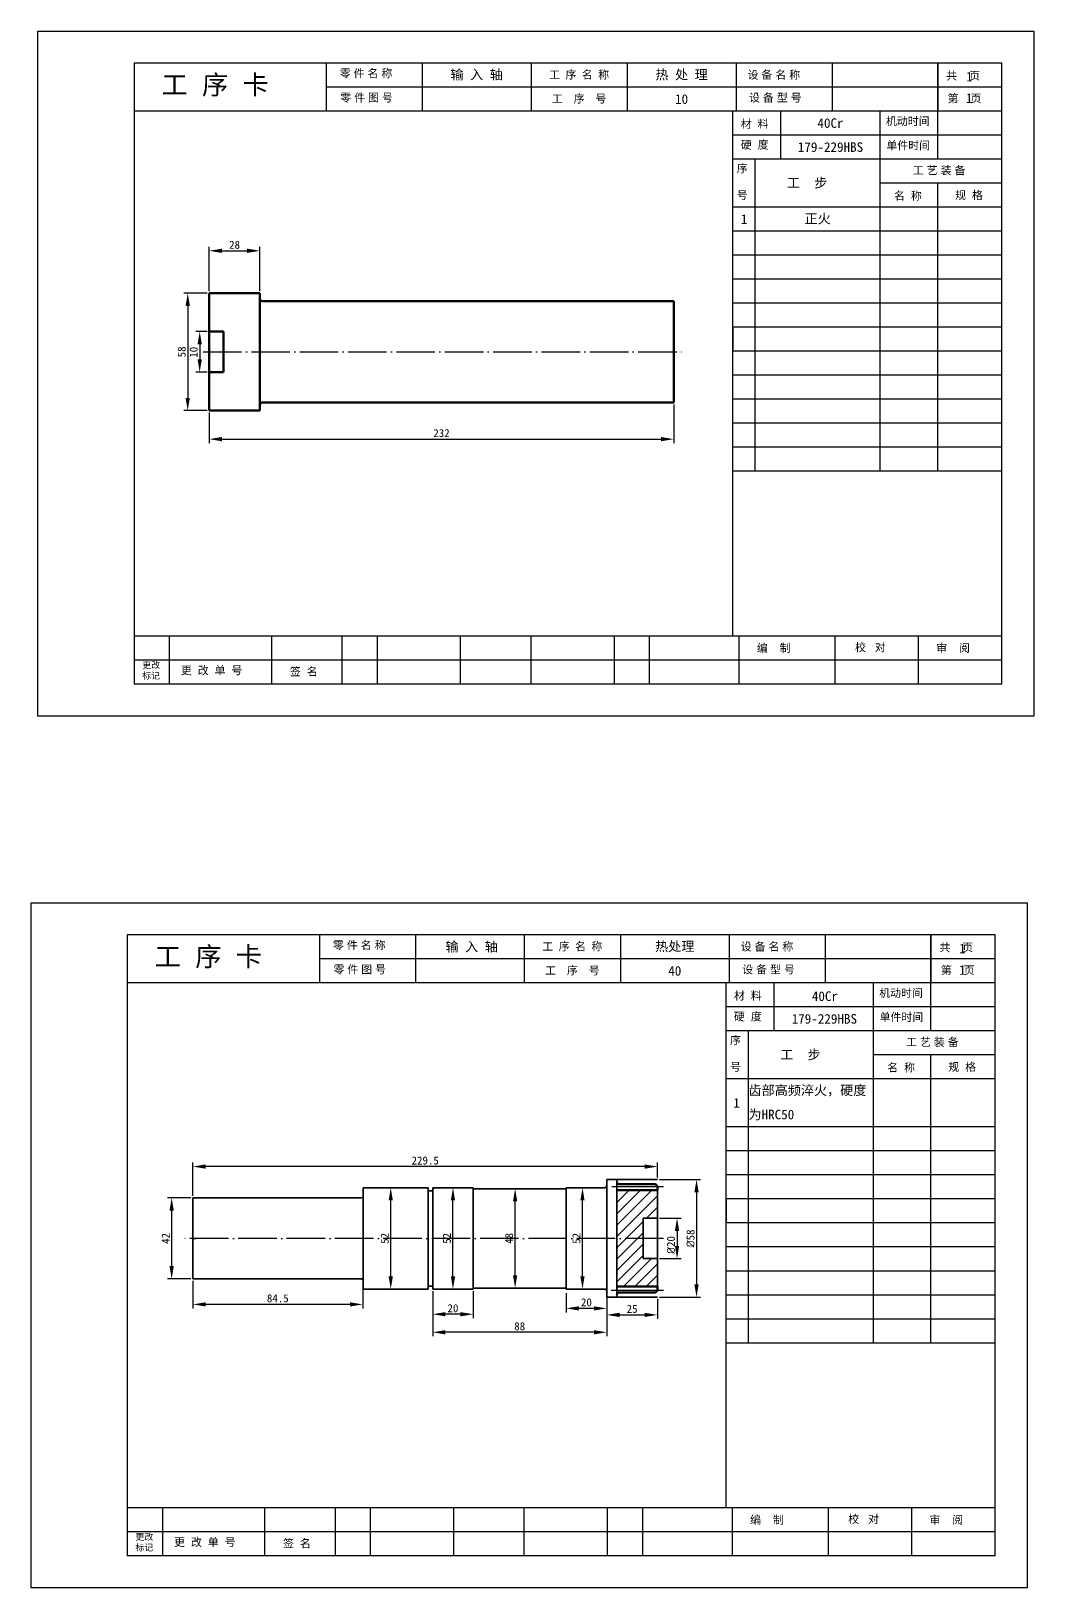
# Model space of a CAD drawing. Header units: millimetres. Extents: x -768 to 1998, y -1210 to -137.
# Drawn here: x 319.8 to 632.9, y -750 to -263.7 of the extents above; entities that cross this region are included whole.
import ezdxf

# ---------------------------------------------------------------- set-up
doc = ezdxf.new("R2010")
doc.units = ezdxf.units.MM
doc.header["$LTSCALE"] = 0.5
doc.header["$MEASUREMENT"] = 0
doc.linetypes.add('ACAD_ISO04W100', pattern=[30, 24, -3, 0, -3])
doc.layers.add('bx', color=4, linetype='Continuous', plot=False)
doc.layers.add('xi', color=7, linetype='Continuous', lineweight=35)
doc.layers.add('粗实线', color=7, linetype='Continuous', lineweight=70)
doc.layers.add('中心线', color=255, linetype='ACAD_ISO04W100')
doc.styles.get("Standard").update_dxf_attribs({"font": '', "height": 2.5})
doc.styles.get('Standard').set_extended_font_data('SimSun')
doc.dimstyles.new('DIN', dxfattribs={"dimtxt": 2.5, "dimasz": 4, "dimexe": 1.25, "dimexo": 0.625, "dimtad": 1, "dimdec": 4, "dimdsep": 46, "dimlunit": 6, "dimtxsty": 'Standard', "dimcen": 2.5, "dimadec": 0, "dimazin": 0, "dimtfac": 1, "dimtdec": 4, "dimtmove": 0, "dimatfit": 3, "dimfxl": 1, "dimtvp": 1, "dimtolj": 1, "dimtzin": 0, "dimarcsym": 0})

# ---------------------------------------------------------------- blocks, each defined once
blk = doc.blocks.new('gxk1')
at = {"linetype": 'Continuous'}
for p, q in [((84, 7.5), (0, 7.5)), ((0, 0), (0, 7.5)), ((7, 0), (7, 7.5)), ((46, 0), (46, 7.5)), ((64, 0), (64, 7.5)), ((84, 0), (84, 7.5)), ((84, 0), (0, 0))]:
    blk.add_line(p, q, dxfattribs=at)
at = {"linetype": 'Continuous', "flags": 8}
for tag, p in [('XH', (0, 0)), ('GB', (7, 0)), ('MC', (46, 0)), ('GG', (64, 0))]:
    blk.add_attdef(tag, p, '', height=7, dxfattribs=at)
blk = doc.blocks.new('*D71')
at = {"layer": 'Defpoints', "color": 0, "transparency": 16777216}
for p in [(391.28, -332.29), (375.43, -345.5), (391.28, -345.5)]:
    blk.add_point(p, dxfattribs=at)
at = {"layer": 'xi', "color": 0, "lineweight": -2, "transparency": 16777216}
for p, q in [((375.43, -344.87), (375.43, -331.04)), ((379.43, -332.29), (387.28, -332.29)), ((391.28, -344.87), (391.28, -331.04))]:
    blk.add_line(p, q, dxfattribs=at)
at = {"layer": 'xi', "color": 0, "transparency": 16777216}
for points in [[(379.43, -331.62), (379.43, -332.96), (375.43, -332.29)], [(387.28, -331.62), (387.28, -332.96), (391.28, -332.29)]]:
    blk.add_solid(points, dxfattribs=at)
at = {"layer": 'xi', "color": 0, "transparency": 16777216, "insert": (383.36, -330.42), "char_height": 2.5, "attachment_point": 5}
blk.add_mtext('\\A1;28', dxfattribs=at)
blk = doc.blocks.new('*D72')
at = {"layer": 'Defpoints', "color": 0, "transparency": 16777216}
for p in [(375.43, -345.5), (368.73, -382.23), (375.43, -382.23)]:
    blk.add_point(p, dxfattribs=at)
at = {"layer": 'xi', "color": 0, "lineweight": -2, "transparency": 16777216}
for p, q in [((374.81, -345.5), (367.48, -345.5)), ((368.73, -349.5), (368.73, -378.23)), ((374.81, -382.23), (367.48, -382.23))]:
    blk.add_line(p, q, dxfattribs=at)
at = {"layer": 'xi', "color": 0, "transparency": 16777216}
for points in [[(368.06, -349.5), (369.39, -349.5), (368.73, -345.5)], [(368.06, -378.23), (369.39, -378.23), (368.73, -382.23)]]:
    blk.add_solid(points, dxfattribs=at)
at = {"layer": 'xi', "color": 0, "transparency": 16777216, "insert": (366.85, -363.87), "char_height": 2.5, "attachment_point": 5, "rotation": 90}
blk.add_mtext('\\A1;58', dxfattribs=at)
blk = doc.blocks.new('*D73')
at = {"layer": 'Defpoints', "color": 0, "transparency": 16777216}
for p in [(375.43, -357.52), (372.46, -370.19), (375.43, -370.19)]:
    blk.add_point(p, dxfattribs=at)
at = {"layer": 'xi', "color": 0, "lineweight": -2, "transparency": 16777216}
for p, q in [((374.81, -357.52), (371.21, -357.52)), ((372.46, -361.52), (372.46, -366.19)), ((374.81, -370.19), (371.21, -370.19))]:
    blk.add_line(p, q, dxfattribs=at)
at = {"layer": 'xi', "color": 0, "transparency": 16777216}
for points in [[(371.79, -361.52), (373.13, -361.52), (372.46, -357.52)], [(371.79, -366.19), (373.13, -366.19), (372.46, -370.19)]]:
    blk.add_solid(points, dxfattribs=at)
at = {"layer": 'xi', "color": 0, "transparency": 16777216, "insert": (370.59, -363.99), "char_height": 2.5, "attachment_point": 5, "rotation": 90}
blk.add_mtext('\\A1;10', dxfattribs=at)
blk = doc.blocks.new('*D74')
at = {"layer": 'Defpoints', "color": 0, "transparency": 16777216}
for p in [(375.43, -382.23), (520.5, -379.7), (520.5, -391.14)]:
    blk.add_point(p, dxfattribs=at)
at = {"layer": 'xi', "color": 0, "lineweight": -2, "transparency": 16777216}
for p, q in [((375.43, -382.86), (375.43, -392.39)), ((520.5, -380.32), (520.5, -392.39)), ((379.43, -391.14), (516.5, -391.14))]:
    blk.add_line(p, q, dxfattribs=at)
at = {"layer": 'xi', "color": 0, "transparency": 16777216}
for points in [[(379.43, -390.47), (379.43, -391.81), (375.43, -391.14)], [(516.5, -390.47), (516.5, -391.81), (520.5, -391.14)]]:
    blk.add_solid(points, dxfattribs=at)
at = {"layer": 'xi', "color": 0, "transparency": 16777216, "insert": (447.97, -389.26), "char_height": 2.5, "attachment_point": 5}
blk.add_mtext('\\A1;232', dxfattribs=at)
blk = doc.blocks.new('*D151')
at = {"layer": 'Defpoints', "color": 0, "transparency": 16777216}
for p in [(370.34, -618.42), (515.41, -622.47), (370.34, -628.18)]:
    blk.add_point(p, dxfattribs=at)
at = {"layer": 'xi', "color": 0, "lineweight": -2, "transparency": 16777216}
for p, q in [((370.34, -627.55), (370.34, -617.17)), ((515.41, -621.85), (515.41, -617.17)), ((511.41, -618.42), (374.34, -618.42))]:
    blk.add_line(p, q, dxfattribs=at)
at = {"layer": 'xi', "color": 0, "transparency": 16777216}
for points in [[(374.34, -617.75), (374.34, -619.09), (370.34, -618.42)], [(511.41, -617.75), (511.41, -619.09), (515.41, -618.42)]]:
    blk.add_solid(points, dxfattribs=at)
at = {"layer": 'xi', "color": 0, "transparency": 16777216, "insert": (442.88, -616.54), "char_height": 2.5, "attachment_point": 5}
blk.add_mtext('\\A1;229.5', dxfattribs=at)
blk = doc.blocks.new('*D152')
at = {"layer": 'Defpoints', "color": 0, "transparency": 16777216}
for p in [(492, -625.01), (492.89, -625.01), (492.89, -656.68)]:
    blk.add_point(p, dxfattribs=at)
at = {"layer": 'xi', "color": 0, "lineweight": -2, "transparency": 16777216}
for p, q in [((492.27, -625.01), (490.75, -625.01)), ((492, -652.68), (492, -629.01)), ((492.27, -656.68), (490.75, -656.68))]:
    blk.add_line(p, q, dxfattribs=at)
at = {"layer": 'xi', "color": 0, "transparency": 16777216}
for points in [[(491.33, -629.01), (492.66, -629.01), (492, -625.01)], [(491.33, -652.68), (492.66, -652.68), (492, -656.68)]]:
    blk.add_solid(points, dxfattribs=at)
at = {"layer": 'xi', "color": 0, "transparency": 16777216, "insert": (490.12, -640.84), "char_height": 2.5, "attachment_point": 5, "rotation": 90}
blk.add_mtext('\\A1;52', dxfattribs=at)
blk = doc.blocks.new('*D153')
at = {"layer": 'Defpoints', "color": 0, "transparency": 16777216}
for p in [(469.57, -625.32), (470.96, -625.32), (469.57, -656.36)]:
    blk.add_point(p, dxfattribs=at)
at = {"layer": 'xi', "color": 0, "lineweight": -2, "transparency": 16777216}
for p, q in [((470.2, -625.32), (472.21, -625.32)), ((470.96, -652.36), (470.96, -629.32)), ((470.2, -656.36), (472.21, -656.36))]:
    blk.add_line(p, q, dxfattribs=at)
at = {"layer": 'xi', "color": 0, "transparency": 16777216}
for points in [[(470.29, -629.32), (471.63, -629.32), (470.96, -625.32)], [(470.29, -652.36), (471.63, -652.36), (470.96, -656.36)]]:
    blk.add_solid(points, dxfattribs=at)
at = {"layer": 'xi', "color": 0, "transparency": 16777216, "insert": (469.09, -640.84), "char_height": 2.5, "attachment_point": 5, "rotation": 90}
blk.add_mtext('\\A1;48', dxfattribs=at)
blk = doc.blocks.new('*D154')
at = {"layer": 'Defpoints', "color": 0, "transparency": 16777216}
for p in [(451.55, -625.01), (451.55, -625.01), (451.55, -656.68)]:
    blk.add_point(p, dxfattribs=at)
at = {"layer": 'xi', "color": 0, "lineweight": -2, "transparency": 16777216}
for p, q in [((450.93, -625.01), (450.3, -625.01)), ((451.55, -652.68), (451.55, -629.01)), ((450.93, -656.68), (450.3, -656.68))]:
    blk.add_line(p, q, dxfattribs=at)
at = {"layer": 'xi', "color": 0, "transparency": 16777216}
for points in [[(450.88, -629.01), (452.22, -629.01), (451.55, -625.01)], [(450.88, -652.68), (452.22, -652.68), (451.55, -656.68)]]:
    blk.add_solid(points, dxfattribs=at)
at = {"layer": 'xi', "color": 0, "transparency": 16777216, "insert": (449.68, -640.84), "char_height": 2.5, "attachment_point": 5, "rotation": 90}
blk.add_mtext('\\A1;52', dxfattribs=at)
blk = doc.blocks.new('*D155')
at = {"layer": 'Defpoints', "color": 0, "transparency": 16777216}
for p in [(432.12, -625.01), (433.69, -625.01), (433.69, -656.68)]:
    blk.add_point(p, dxfattribs=at)
at = {"layer": 'xi', "color": 0, "lineweight": -2, "transparency": 16777216}
for p, q in [((433.07, -625.01), (430.87, -625.01)), ((432.12, -652.68), (432.12, -629.01)), ((433.07, -656.68), (430.87, -656.68))]:
    blk.add_line(p, q, dxfattribs=at)
at = {"layer": 'xi', "color": 0, "transparency": 16777216}
for points in [[(431.46, -629.01), (432.79, -629.01), (432.12, -625.01)], [(431.46, -652.68), (432.79, -652.68), (432.12, -656.68)]]:
    blk.add_solid(points, dxfattribs=at)
at = {"layer": 'xi', "color": 0, "transparency": 16777216, "insert": (430.25, -640.84), "char_height": 2.5, "attachment_point": 5, "rotation": 90}
blk.add_mtext('\\A1;52', dxfattribs=at)
blk = doc.blocks.new('*D156')
at = {"layer": 'Defpoints', "color": 0, "transparency": 16777216}
for p in [(363.71, -628.18), (370.34, -628.18), (370.34, -653.52)]:
    blk.add_point(p, dxfattribs=at)
at = {"layer": 'xi', "color": 0, "lineweight": -2, "transparency": 16777216}
for p, q in [((369.72, -628.18), (362.46, -628.18)), ((363.71, -649.52), (363.71, -632.18)), ((369.72, -653.52), (362.46, -653.52))]:
    blk.add_line(p, q, dxfattribs=at)
at = {"layer": 'xi', "color": 0, "transparency": 16777216}
for points in [[(363.04, -632.18), (364.38, -632.18), (363.71, -628.18)], [(363.04, -649.52), (364.38, -649.52), (363.71, -653.52)]]:
    blk.add_solid(points, dxfattribs=at)
at = {"layer": 'xi', "color": 0, "transparency": 16777216, "insert": (361.84, -640.85), "char_height": 2.5, "attachment_point": 5, "rotation": 90}
blk.add_mtext('\\A1;42', dxfattribs=at)
blk = doc.blocks.new('*D157')
at = {"layer": 'Defpoints', "color": 0, "transparency": 16777216}
for p in [(486.9, -657.36), (499.56, -657.36), (486.9, -662.72)]:
    blk.add_point(p, dxfattribs=at)
at = {"layer": 'xi', "color": 0, "lineweight": -2, "transparency": 16777216}
for p, q in [((486.9, -657.98), (486.9, -663.97)), ((499.56, -657.98), (499.56, -663.97)), ((495.56, -662.72), (490.9, -662.72))]:
    blk.add_line(p, q, dxfattribs=at)
at = {"layer": 'xi', "color": 0, "transparency": 16777216}
for points in [[(490.9, -662.05), (490.9, -663.38), (486.9, -662.72)], [(495.56, -662.05), (495.56, -663.38), (499.56, -662.72)]]:
    blk.add_solid(points, dxfattribs=at)
at = {"layer": 'xi', "color": 0, "transparency": 16777216, "insert": (493.23, -660.84), "char_height": 2.5, "attachment_point": 5}
blk.add_mtext('\\A1;20', dxfattribs=at)
blk = doc.blocks.new('*D158')
at = {"layer": 'Defpoints', "color": 0, "transparency": 16777216}
for p in [(445.22, -656.68), (457.88, -656.68), (445.22, -664.55)]:
    blk.add_point(p, dxfattribs=at)
at = {"layer": 'xi', "color": 0, "lineweight": -2, "transparency": 16777216}
for p, q in [((445.22, -657.31), (445.22, -665.8)), ((457.88, -657.31), (457.88, -665.8)), ((453.88, -664.55), (449.22, -664.55))]:
    blk.add_line(p, q, dxfattribs=at)
at = {"layer": 'xi', "color": 0, "transparency": 16777216}
for points in [[(449.22, -663.88), (449.22, -665.22), (445.22, -664.55)], [(453.88, -663.88), (453.88, -665.22), (457.88, -664.55)]]:
    blk.add_solid(points, dxfattribs=at)
at = {"layer": 'xi', "color": 0, "transparency": 16777216, "insert": (451.55, -662.68), "char_height": 2.5, "attachment_point": 5}
blk.add_mtext('\\A1;20', dxfattribs=at)
blk = doc.blocks.new('*D159')
at = {"layer": 'Defpoints', "color": 0, "transparency": 16777216}
for p in [(370.34, -653.52), (423.36, -653.72), (370.34, -661.47)]:
    blk.add_point(p, dxfattribs=at)
at = {"layer": 'xi', "color": 0, "lineweight": -2, "transparency": 16777216}
for p, q in [((370.34, -654.15), (370.34, -662.72)), ((423.36, -654.35), (423.36, -662.72)), ((419.36, -661.47), (374.34, -661.47))]:
    blk.add_line(p, q, dxfattribs=at)
at = {"layer": 'xi', "color": 0, "transparency": 16777216}
for points in [[(374.34, -660.8), (374.34, -662.13), (370.34, -661.47)], [(419.36, -660.8), (419.36, -662.13), (423.36, -661.47)]]:
    blk.add_solid(points, dxfattribs=at)
at = {"layer": 'xi', "color": 0, "transparency": 16777216, "insert": (396.85, -659.59), "char_height": 2.5, "attachment_point": 5}
blk.add_mtext('\\A1;84.5', dxfattribs=at)
blk = doc.blocks.new('*D160')
at = {"layer": 'Defpoints', "color": 0, "transparency": 16777216}
for p in [(445.22, -659.21), (499.56, -659.21), (445.22, -670.18)]:
    blk.add_point(p, dxfattribs=at)
at = {"layer": 'xi', "color": 0, "lineweight": -2, "transparency": 16777216}
for p, q in [((445.22, -659.83), (445.22, -671.43)), ((499.56, -659.83), (499.56, -671.43)), ((495.56, -670.18), (449.22, -670.18))]:
    blk.add_line(p, q, dxfattribs=at)
at = {"layer": 'xi', "color": 0, "transparency": 16777216}
for points in [[(449.22, -669.51), (449.22, -670.85), (445.22, -670.18)], [(495.56, -669.51), (495.56, -670.85), (499.56, -670.18)]]:
    blk.add_solid(points, dxfattribs=at)
at = {"layer": 'xi', "color": 0, "transparency": 16777216, "insert": (472.39, -668.3), "char_height": 2.5, "attachment_point": 5}
blk.add_mtext('\\A1;88', dxfattribs=at)
blk = doc.blocks.new('*D161')
at = {"layer": 'Defpoints', "color": 0, "transparency": 16777216}
for p in [(499.56, -659.21), (515.41, -659.21), (515.41, -664.75)]:
    blk.add_point(p, dxfattribs=at)
at = {"layer": 'xi', "color": 0, "lineweight": -2, "transparency": 16777216}
for p, q in [((499.56, -659.83), (499.56, -666)), ((515.41, -659.83), (515.41, -666)), ((503.56, -664.75), (511.41, -664.75))]:
    blk.add_line(p, q, dxfattribs=at)
at = {"layer": 'xi', "color": 0, "transparency": 16777216}
for points in [[(503.56, -664.09), (503.56, -665.42), (499.56, -664.75)], [(511.41, -664.09), (511.41, -665.42), (515.41, -664.75)]]:
    blk.add_solid(points, dxfattribs=at)
at = {"layer": 'xi', "color": 0, "transparency": 16777216, "insert": (507.49, -662.88), "char_height": 2.5, "attachment_point": 5}
blk.add_mtext('\\A1;25', dxfattribs=at)
blk = doc.blocks.new('*D162')
at = {"layer": 'Defpoints', "color": 0, "transparency": 16777216}
for p in [(515.41, -634.52), (515.41, -647.18), (521.53, -647.18)]:
    blk.add_point(p, dxfattribs=at)
at = {"layer": 'xi', "color": 0, "lineweight": -2, "transparency": 16777216}
for p, q in [((516.04, -634.52), (522.78, -634.52)), ((521.53, -638.52), (521.53, -643.18)), ((516.04, -647.18), (522.78, -647.18))]:
    blk.add_line(p, q, dxfattribs=at)
at = {"layer": 'xi', "color": 0, "transparency": 16777216}
for points in [[(520.86, -638.52), (522.2, -638.52), (521.53, -634.52)], [(520.86, -643.18), (522.2, -643.18), (521.53, -647.18)]]:
    blk.add_solid(points, dxfattribs=at)
at = {"layer": 'xi', "color": 0, "transparency": 16777216, "insert": (519.65, -642.91), "char_height": 2.5, "attachment_point": 5, "rotation": 90}
blk.add_mtext('\\A1;{\\fISOCPEUR|b0|i0|c0|p34;%%C}20', dxfattribs=at)
blk = doc.blocks.new('*D163')
at = {"layer": 'Defpoints', "color": 0, "transparency": 16777216}
for p in [(515.41, -622.47), (515.41, -659.21), (527.61, -659.21)]:
    blk.add_point(p, dxfattribs=at)
at = {"layer": 'xi', "color": 0, "lineweight": -2, "transparency": 16777216}
for p, q in [((516.04, -622.47), (528.86, -622.47)), ((527.61, -626.47), (527.61, -655.21)), ((516.04, -659.21), (528.86, -659.21))]:
    blk.add_line(p, q, dxfattribs=at)
at = {"layer": 'xi', "color": 0, "transparency": 16777216}
for points in [[(526.95, -626.47), (528.28, -626.47), (527.61, -622.47)], [(526.95, -655.21), (528.28, -655.21), (527.61, -659.21)]]:
    blk.add_solid(points, dxfattribs=at)
at = {"layer": 'xi', "color": 0, "transparency": 16777216, "insert": (525.74, -640.84), "char_height": 2.5, "attachment_point": 5, "rotation": 90}
blk.add_mtext('\\A1;{\\fISOCPEUR|b0|i0|c0|p34;%%C}58', dxfattribs=at)

msp = doc.modelspace()

# ---------------------------------------------------------------- hatches: boundary and pattern name
h = msp.add_hatch()
h.set_pattern_fill('ANSI31', color=0, scale=20)
h.set_pattern_definition([(45, (971.5223, -146.743), (-1.767767, 1.767767), [])])
h.paths.add_polyline_path([(515.41111, -625.80133), (506.0693, -625.80133), (502.74505, -625.80133), (502.74505, -640.84456), (510.97901, -640.84456), (510.97901, -634.51153), (515.41111, -634.51153)])
h.paths.add_polyline_path([(515.41111, -647.18367), (510.97901, -647.18367), (510.97901, -640.84456), (502.74505, -640.84456), (502.74505, -655.86414), (515.41111, -655.88778)])

# ---------------------------------------------------------------- linework, layer by layer
at = {"color": 0, "linetype": 'ByBlock'}
for p, q in [((622.94935, -273.65896), (351.94935, -273.65896)), ((351.94935, -273.65896), (351.94935, -467.65896)), ((411.94935, -273.65896), (411.94935, -288.65896)), ((441.94935, -273.65896), (441.94935, -288.65896)), ((475.94935, -273.65896), (475.94935, -288.65896)), ((505.94935, -273.65896), (505.94935, -288.65896)), ((539.94935, -273.65896), (539.94935, -288.65896)), ((569.94935, -273.65896), (569.94935, -288.65896)), ((602.94935, -303.65896), (602.94935, -273.65896)), ((602.94935, -273.65896), (602.94935, -288.65896)), ((622.94935, -467.65896), (622.94935, -273.65896)), ((622.94935, -281.15896), (411.94935, -281.15896)), ((622.94935, -288.65896), (351.94935, -288.65896)), ((538.94935, -452.65896), (538.94935, -288.65896)), ((553.94935, -303.65896), (553.94935, -288.65896)), ((584.94935, -318.65896), (584.94935, -288.65896)), ((622.94935, -296.15896), (538.94935, -296.15896)), ((622.94935, -303.65896), (538.94935, -303.65896)), ((545.94935, -318.65896), (545.94935, -303.65896)), ((622.94935, -311.15896), (584.94935, -311.15896)), ((602.94935, -318.65896), (602.94935, -311.15896)), ((622.94935, -318.65896), (538.94935, -318.65896)), ((538.94935, -356.15896), (538.94935, -363.65896)), ((622.94935, -452.65896), (351.94935, -452.65896)), ((362.94935, -452.65896), (362.94935, -467.65896)), ((394.94935, -467.65896), (394.94935, -452.65896)), ((416.94935, -467.65896), (416.94935, -452.65896)), ((427.94935, -467.65896), (427.94935, -452.65896)), ((453.94935, -467.65896), (453.94935, -452.65896)), ((475.94935, -467.65896), (475.94935, -452.65896)), ((501.94935, -467.65896), (501.94935, -452.65896)), ((512.94935, -467.65896), (512.94935, -452.65896)), ((540.94935, -467.65896), (540.94935, -452.65896)), ((570.94935, -467.65896), (570.94935, -452.65896)), ((596.94935, -467.65896), (596.94935, -452.65896)), ((622.94935, -460.15896), (351.94935, -460.15896)), ((622.94935, -467.65896), (351.94935, -467.65896)), ((620.82927, -546.03868), (349.82927, -546.03868)), ((349.82927, -546.03868), (349.82927, -740.03868)), ((409.82927, -546.03868), (409.82927, -561.03868)), ((439.82927, -546.03868), (439.82927, -561.03868)), ((473.82927, -546.03868), (473.82927, -561.03868)), ((503.82927, -546.03868), (503.82927, -561.03868)), ((537.82927, -546.03868), (537.82927, -561.03868)), ((567.82927, -546.03868), (567.82927, -561.03868)), ((600.82927, -576.03868), (600.82927, -546.03868)), ((600.82927, -546.03868), (600.82927, -561.03868)), ((620.82927, -740.03868), (620.82927, -546.03868)), ((620.82927, -553.53868), (409.82927, -553.53868)), ((620.82927, -561.03868), (349.82927, -561.03868)), ((536.82927, -725.03868), (536.82927, -561.03868)), ((551.82927, -576.03868), (551.82927, -561.03868)), ((582.82927, -591.03868), (582.82927, -561.03868)), ((620.82927, -568.53868), (536.82927, -568.53868)), ((620.82927, -576.03868), (536.82927, -576.03868)), ((543.82927, -591.03868), (543.82927, -576.03868)), ((620.82927, -583.53868), (582.82927, -583.53868)), ((600.82927, -591.03868), (600.82927, -583.53868)), ((620.82927, -591.03868), (536.82927, -591.03868)), ((536.82927, -628.53868), (536.82927, -636.03868)), ((620.82927, -725.03868), (349.82927, -725.03868)), ((360.82927, -725.03868), (360.82927, -740.03868)), ((392.82927, -740.03868), (392.82927, -725.03868)), ((414.82927, -740.03868), (414.82927, -725.03868)), ((425.82927, -740.03868), (425.82927, -725.03868)), ((451.82927, -740.03868), (451.82927, -725.03868)), ((473.82927, -740.03868), (473.82927, -725.03868)), ((499.82927, -740.03868), (499.82927, -725.03868)), ((510.82927, -740.03868), (510.82927, -725.03868)), ((538.82927, -740.03868), (538.82927, -725.03868)), ((568.82927, -740.03868), (568.82927, -725.03868)), ((594.82927, -740.03868), (594.82927, -725.03868)), ((620.82927, -732.53868), (349.82927, -732.53868)), ((620.82927, -740.03868), (349.82927, -740.03868))]:
    msp.add_line(p, q, dxfattribs=at)
at = {"color": 0, "linetype": 'ByBlock', "lineweight": 30}
for p, q in [((351.94935, -288.65896), (351.94935, -288.65896)), ((349.82927, -561.03868), (349.82927, -561.03868))]:
    msp.add_line(p, q, dxfattribs=at)
at = {"linetype": 'Continuous'}
for p, q in [((543.82927, -606.03868), (543.82927, -591.03868)), ((582.82927, -606.03868), (582.82927, -591.03868)), ((600.82927, -606.03868), (600.82927, -591.03868)), ((536.82927, -606.03868), (536.82927, -598.53868)), ((620.82927, -606.03868), (620.82927, -598.53868)), ((620.82927, -606.03868), (536.82927, -606.03868))]:
    msp.add_line(p, q, dxfattribs=at)
for p, q in [((501.14812, -624.68131), (517.30596, -624.68131)), ((500.98126, -656.98416), (517.30596, -656.98416))]:
    msp.add_line(p, q)
at = {"layer": 'bx', "color": 0, "linetype": 'ByBlock'}
for points in [[(321.94935, -263.65896), (632.94935, -263.65896), (632.94935, -477.65896), (321.94935, -477.65896)], [(319.82927, -536.03868), (630.82927, -536.03868), (630.82927, -750.03868), (319.82927, -750.03868)]]:
    msp.add_lwpolyline(points, close=True, dxfattribs=at)
at = {"layer": 'xi', "color": 0}
for p, q in [((375.43205, -363.85487), (375.43205, -345.49956)), ((520.50267, -363.86703), (520.50267, -348.02534)), ((499.56334, -622.471), (515.41111, -622.471)), ((515.41111, -640.85064), (515.41111, -624.55026)), ((515.41111, -624.55026), (515.41111, -657.11521)), ((370.34049, -653.52278), (370.34049, -628.1785)), ((371.29365, -628.1785), (370.34049, -628.1785)), ((372.61637, -628.1785), (371.29365, -628.1785)), ((371.29365, -640.85064), (370.34049, -640.83848)), ((370.34049, -640.83848), (370.34049, -640.83848)), ((370.34049, -640.83848), (370.34049, -653.52278)), ((502.74505, -659.20595), (515.41111, -659.20595))]:
    msp.add_line(p, q, dxfattribs=at)
at = {"layer": 'xi'}
for p, q in [((499.56334, -622.46492), (499.56334, -624.32734)), ((499.56334, -622.471), (499.56334, -624.33342)), ((502.74505, -625.80133), (502.74505, -622.471)), ((443.83471, -625.00894), (423.55483, -625.00894)), ((423.55483, -627.50298), (423.55483, -625.00894)), ((443.83471, -656.68017), (443.83471, -625.00894)), ((445.21683, -625.94995), (443.83471, -625.94995)), ((445.21683, -625.94995), (445.21683, -625.00894)), ((445.21683, -625.00894), (457.88356, -625.00894)), ((445.21683, -656.68017), (445.21683, -625.94995)), ((457.88356, -656.35862), (457.88356, -625.00894)), ((457.88356, -625.31833), (486.89728, -625.31833)), ((486.89728, -656.68017), (486.89728, -625.00894)), ((486.89728, -625.00894), (498.88782, -625.00894)), ((499.56334, -624.32734), (499.56334, -657.34961)), ((499.56334, -624.33342), (499.56334, -657.35569)), ((502.74505, -658.42235), (502.74505, -625.80133)), ((515.41111, -624.55026), (514.7795, -623.93013)), ((515.41111, -634.51153), (515.41111, -625.80133)), ((515.41111, -634.51761), (515.41111, -625.80741)), ((370.34049, -652.55745), (370.34049, -629.1195)), ((371.29365, -628.1785), (422.8793, -628.1785)), ((423.55483, -627.50298), (423.55483, -654.1983)), ((510.97901, -647.17759), (510.97901, -634.51153)), ((510.97901, -634.51153), (515.41111, -634.51153)), ((510.97901, -647.18367), (510.97901, -634.51761)), ((510.97901, -634.51761), (515.41111, -634.51761)), ((515.41111, -634.51153), (515.41111, -647.17759)), ((515.41111, -634.51761), (515.41111, -647.18367)), ((515.41111, -647.17759), (510.97901, -647.17759)), ((515.41111, -647.18367), (510.97901, -647.18367)), ((515.41111, -655.88778), (515.41111, -647.17759)), ((515.41111, -655.89386), (515.41111, -647.18367)), ((422.8793, -653.52278), (370.34049, -653.52278)), ((423.55483, -654.1983), (423.55483, -656.68017)), ((445.21683, -655.73917), (443.83471, -655.73917)), ((486.89728, -656.35862), (457.88356, -656.35862)), ((457.88356, -656.35862), (457.88356, -656.68017)), ((423.55483, -656.68017), (443.83471, -656.68017)), ((457.88356, -656.68017), (445.21683, -656.68017)), ((498.88782, -656.68017), (486.89728, -656.68017)), ((499.56334, -659.19987), (499.56334, -657.34961)), ((499.56334, -659.20595), (499.56334, -657.35569)), ((502.74505, -659.19987), (499.56334, -659.19987)), ((502.74505, -659.20595), (499.56334, -659.20595)), ((502.74505, -659.19987), (502.74505, -658.42235)), ((515.41111, -657.11521), (514.7795, -657.74682)), ((515.41111, -656.98416), (515.41111, -657.11521))]:
    msp.add_line(p, q, dxfattribs=at)
for centre, start, end in [((498.88782, -624.32734), 270, 0), ((498.88782, -624.33342), 270, 0), ((422.8793, -627.50298), 270, 0), ((422.8793, -654.1983), 0, 90), ((498.88782, -657.34961), 0, 90), ((498.88782, -657.35569), 0, 90)]:
    msp.add_arc(centre, 0.67552, start, end, dxfattribs=at)
at = {"layer": '中心线'}
for p, q in [((373.53721, -363.86095), (523.74383, -363.86095)), ((517.30596, -640.84456), (367.09933, -640.84456))]:
    msp.add_line(p, q, dxfattribs=at)
at = {"layer": '粗实线', "color": 0}
for p, q in [((388.09811, -345.49956), (375.43205, -345.49956)), ((375.43205, -345.49956), (375.43205, -382.23451)), ((403.94588, -348.02534), (432.9596, -348.02534)), ((432.9596, -348.02534), (467.28834, -348.02534)), ((467.28834, -348.02534), (520.50267, -348.02534)), ((520.50267, -348.02534), (520.50267, -379.69656)), ((388.09811, -382.23451), (375.43205, -382.23451)), ((403.94588, -379.69656), (520.50267, -379.69656))]:
    msp.add_line(p, q, dxfattribs=at)
at = {"layer": '粗实线'}
for p, q in [((375.43205, -347.71527), (375.43205, -348.81165)), ((375.43205, -348.81165), (375.43205, -357.52184)), ((388.09811, -345.49956), (391.27982, -345.49956)), ((391.27982, -345.49956), (391.27982, -347.34981)), ((391.27982, -380.37209), (391.27982, -347.34981)), ((391.95535, -348.02534), (403.94588, -348.02534)), ((432.9596, -348.34689), (432.9596, -348.02534)), ((432.9596, -348.02534), (445.62634, -348.02534)), ((467.28834, -348.02534), (447.00846, -348.02534)), ((520.50267, -352.14805), (520.50267, -375.58601)), ((375.43205, -357.52184), (379.86416, -357.52184)), ((375.43205, -370.1879), (375.43205, -357.52184)), ((379.86416, -357.52184), (379.86416, -370.1879)), ((379.86416, -370.1879), (375.43205, -370.1879)), ((375.43205, -370.1879), (375.43205, -378.8981)), ((375.43205, -378.8981), (375.43205, -380.14917)), ((388.09811, -382.23451), (391.27982, -382.23451)), ((391.27982, -382.23451), (391.27982, -380.37209)), ((403.94588, -379.69656), (391.95535, -379.69656)), ((447.00846, -379.69656), (467.28834, -379.69656)), ((506.0693, -625.80133), (502.74505, -625.80133)), ((514.7795, -623.93013), (503.42058, -623.93013)), ((515.41111, -625.80133), (506.0693, -625.80133)), ((515.41111, -624.55026), (514.7795, -623.93013)), ((515.41111, -625.80133), (515.41111, -624.55026)), ((515.41111, -655.88778), (502.74505, -655.86414)), ((515.41111, -656.98416), (515.41111, -655.88778)), ((514.7795, -657.74682), (503.42058, -657.74682)), ((515.41111, -657.11521), (514.7795, -657.74682))]:
    msp.add_line(p, q, dxfattribs=at)
for centre, start, end in [((391.95535, -347.34981), 180, 270), ((391.95535, -380.37209), 90, 180), ((503.42058, -623.25461), 180, 270), ((503.42058, -658.42235), 90, 180)]:
    msp.add_arc(centre, 0.67552, start, end, dxfattribs=at)

# ---------------------------------------------------------------- block references
at = {"color": 0, "linetype": 'ByBlock'}
for p in [(538.94935, -326.15896), (538.94935, -333.65896), (538.94935, -341.15896), (538.94935, -348.65896), (538.94935, -356.15896), (538.94935, -363.65896), (538.94935, -371.15896), (538.94935, -378.65896), (538.94935, -386.15896), (538.94935, -393.65896), (538.94935, -401.15896), (536.82927, -613.53868), (536.82927, -621.03868), (536.82927, -628.53868), (536.82927, -636.03868), (536.82927, -643.53868), (536.82927, -651.03868), (536.82927, -658.53868), (536.82927, -666.03868), (536.82927, -673.53868)]:
    msp.add_blockref('gxk1', p, dxfattribs=at)

# ---------------------------------------------------------------- texts
at = {"color": 0, "linetype": 'ByBlock', "attachment_point": 1}
for s, insert, char_height, width in [('{\\fￋￎￌ￥|b0|i0|c134|p2;工  序  卡}', (360.54987, -277.40915), 6, 58.6449659), ('{\\fￋￎￌ￥|b0|i0|c134|p2;共    页}', (605.59479, -276.33082), 2.5, 17.6706), ('{\\fￋￎￌ￥|b0|i0|c134|p2;第    页}', (606.02579, -283.43391), 2.5, 18.5326), ('{\\fￋￎￌ￥|b0|i0|c134|p2;机动时间}', (586.75846, -290.55827), 2.5, 18), ('{\\fￋￎￌ￥|b0|i0|c134|p2;单件时间}', (586.89483, -298.10218), 2.5, 18), ('{\\fￋￎￌ￥|b0|i0|c134|p2;工    步}', (555.84693, -309.55865), 3, 28.7499), ('{\\fￋￎￌ￥|b0|i0|c134|p2;工  序  卡}', (358.42979, -549.78887), 6, 58.6449659), ('{\\fￋￎￌ￥|b0|i0|c134|p2;共    页}', (603.47471, -548.71055), 2.5, 17.6706), ('{\\fￋￎￌ￥|b0|i0|c134|p2;第    页}', (603.9057, -555.81363), 2.5, 18.5326), ('{\\fￋￎￌ￥|b0|i0|c134|p2;机动时间}', (584.63838, -562.93799), 2.5, 18), ('{\\fￋￎￌ￥|b0|i0|c134|p2;单件时间}', (584.77475, -570.4819), 2.5, 18), ('{\\fￋￎￌ￥|b0|i0|c134|p2;工    步}', (553.72685, -581.93837), 3, 28.7499)]:
    msp.add_mtext(s, dxfattribs=dict(at, insert=insert, char_height=char_height, width=width))
at = {"color": 0, "linetype": 'ByBlock', "lineweight": 30, "attachment_point": 1}
for s, insert, char_height, width in [('\\fￋￎￌ￥|b0|i0|c134|p2;零 件 名 称', (416.19223, -275.61003), 2.5, 36.6), ('\\fￋￎￌ￥|b0|i0|c134|p2;零 件 图 号', (416.35218, -283.19213), 2.5, 30), ('\\fￋￎￌ￥|b0|i0|c134|p2;设 备 型 号', (543.99938, -283.21591), 2.5, 29.4), ('{\\fￋￎￌ￥|b0|i0|c134|p2;材  料}', (541.41624, -291.38882), 2.5, 15), ('{\\fￋￎￌ￥|b0|i0|c134|p2;硬  度}', (541.41624, -297.9093), 2.5, 14.2145265), ('{\\fￋￎￌ￥|b0|i0|c134|p2;序\\P\\P号}', (540.18213, -305.31963), 2.5, 5.073), ('{\\fￋￎￌ￥|b0|i0|c134|p2;工 艺 装 备}', (595.15848, -305.8927), 2.5, 38.2164), ('{\\fￋￎￌ￥|b0|i0|c134|p2;名  称}', (589.27476, -313.86251), 2.5, 17.7554), ('{\\fￋￎￌ￥|b0|i0|c134|p2;规  格}', (608.34821, -313.65899), 2.5, 29.7614), ('{\\fￋￎￌ￥|b0|i0|c134|p2;编    制}', (546.44935, -455.15896), 2.5, 30), ('{\\fￋￎￌ￥|b0|i0|c134|p2;校   对}', (577.09785, -454.94304), 2.5, 26), ('{\\fￋￎￌ￥|b0|i0|c134|p2;审    阅}', (602.44935, -455.15896), 2.5, 26), ('{\\fￋￎￌ￥|b0|i0|c134|p2;更改\\P标记}', (354.49708, -460.71016), 2, 9), ('{\\fￋￎￌ￥|b0|i0|c134|p2;更  改  单  号}', (366.57236, -462.12599), 2.5, 30.9400451), ('{\\fￋￎￌ￥|b0|i0|c134|p2;签  名}', (400.6276, -462.50978), 2.5, 18.2414), ('\\fￋￎￌ￥|b0|i0|c134|p2;零 件 名 称', (414.07215, -547.98975), 2.5, 36.6), ('\\fￋￎￌ￥|b0|i0|c134|p2;零 件 图 号', (414.2321, -555.57186), 2.5, 30), ('\\fￋￎￌ￥|b0|i0|c134|p2;设 备 型 号', (541.87929, -555.59563), 2.5, 29.4), ('{\\fￋￎￌ￥|b0|i0|c134|p2;材  料}', (539.29616, -563.76855), 2.5, 15), ('{\\fￋￎￌ￥|b0|i0|c134|p2;硬  度}', (539.29616, -570.28902), 2.5, 14.2145265), ('{\\fￋￎￌ￥|b0|i0|c134|p2;序\\P\\P号}', (538.06205, -577.69936), 2.5, 5.073), ('{\\fￋￎￌ￥|b0|i0|c134|p2;工 艺 装 备}', (593.0384, -578.27243), 2.5, 38.2164), ('{\\fￋￎￌ￥|b0|i0|c134|p2;名  称}', (587.15468, -586.24223), 2.5, 17.7554), ('{\\fￋￎￌ￥|b0|i0|c134|p2;规  格}', (606.22813, -586.03871), 2.5, 29.7614), ('{\\fￋￎￌ￥|b0|i0|c134|p2;编    制}', (544.32927, -727.53868), 2.5, 30), ('{\\fￋￎￌ￥|b0|i0|c134|p2;校   对}', (574.97777, -727.32276), 2.5, 26), ('{\\fￋￎￌ￥|b0|i0|c134|p2;审    阅}', (600.32927, -727.53868), 2.5, 26), ('{\\fￋￎￌ￥|b0|i0|c134|p2;更改\\P标记}', (352.37699, -733.08988), 2, 9), ('{\\fￋￎￌ￥|b0|i0|c134|p2;更  改  单  号}', (364.45228, -734.50571), 2.5, 30.9400451), ('{\\fￋￎￌ￥|b0|i0|c134|p2;签  名}', (398.50752, -734.8895), 2.5, 18.2414)]:
    msp.add_mtext(s, dxfattribs=dict(at, insert=insert, char_height=char_height, width=width))
for s, insert, char_height, width, attachment_point in [('{\\fKaiTi_GB2312|b0|i0|c134|p49;输 入 轴}', (458.94935, -277.40896), 3, 34, 5), ('工 序 名 称', (490.94935, -277.40896), 2.5, 30, 5), ('{\\fKaiTi_GB2312|b0|i0|c134|p49;热 处 理}', (522.94935, -277.40896), 3, 34, 5), ('1', (611.77017, -276.39276), 3, 6.1620423, 1), ('工  序  号', (490.94935, -284.90896), 2.5, 30, 5), ('10', (522.94935, -284.90896), 3, 34, 5), ('1', (611.73598, -283.12329), 3, 6.1620423, 1), ('40Cr', (569.44935, -292.40896), 3, 31, 5), ('1', (542.44935, -322.40896), 3, 7, 5), ('{\\fKaiTi_GB2312|b0|i0|c134|p49;正火}', (565.44935, -322.40896), 3, 39, 5), ('{\\fKaiTi_GB2312|b0|i0|c134|p49;输 入 轴}', (457.39034, -549.88065), 3, 34, 5), ('工 序 名 称', (488.82927, -549.78868), 2.5, 30, 5), ('1', (609.65009, -548.77248), 3, 6.1620423, 1), ('工  序  号', (488.82927, -557.28868), 2.5, 30, 5), ('1', (609.6159, -555.50301), 3, 6.1620423, 1), ('40Cr', (567.70987, -565.19874), 3, 31, 5)]:
    msp.add_mtext(s, dxfattribs=dict(insert=insert, char_height=char_height, width=width, attachment_point=attachment_point))
at = {"color": 0, "linetype": 'ByBlock', "lineweight": 40, "char_height": 2.5, "width": 26.4, "attachment_point": 1}
for insert in [(543.53075, -276.06455), (541.41067, -548.44427)]:
    msp.add_mtext('\\fￋￎￌ￥|b0|i0|c134|p2;设 备 名 称', dxfattribs=dict(at, insert=insert))
at = {"layer": 'xi', "char_height": 3}
for s, insert, width, attachment_point in [('179-229HBS', (569.44935, -299.90896), 31, 5), ('{\\fKaiTi_GB2312|b0|i0|c134|p49;热处理}', (520.82927, -549.78868), 34, 5), ('40', (520.82927, -557.28868), 34, 5), ('179-229HBS', (567.52275, -572.27835), 31, 5), ('{\\fKaiTi_GB2312|b0|i0|c134|p49;齿部高频淬火，硬度}', (543.82927, -594.78868), 39, 4), ('1', (540.11094, -598.51666), 7, 5), ('{\\fKaiTi_GB2312|b0|i0|c134|p49;为}HRC50', (543.82927, -602.28868), 39, 4)]:
    msp.add_mtext(s, dxfattribs=dict(at, insert=insert, width=width, attachment_point=attachment_point))

# ---------------------------------------------------------------- dimensions: what is measured, and where the dimension line sits
at = {"layer": 'xi', "color": 0}
for base, p1, p2, text, picture, middle in [((391.27982, -332.29033), (375.43205, -345.49956), (391.27982, -345.49956), '28', '*D71', (383.35594, -330.41533)), ((520.50267, -391.1392), (375.43205, -382.23451), (520.50267, -379.69656), '232', '*D74', (447.96736, -389.2642)), ((515.41111, -664.75457), (499.56334, -659.20595), (515.41111, -659.20595), '25', '*D161', (507.48723, -662.87957))]:
    dim = msp.add_linear_dim(base=base, p1=p1, p2=p2, text=text, dimstyle='DIN', dxfattribs=at)
    dim.commit()
    dim.dimension.update_dxf_attribs({"geometry": picture, "text_midpoint": middle})
for base, p1, p2, angle, text, picture, middle in [((368.7281, -382.23451), (375.43205, -345.49956), (375.43205, -382.23451), 90, '58', '*D72', (366.8531, -363.86703)), ((370.34049, -618.41885), (515.41111, -622.471), (370.34049, -628.1785), 180, '229.5', '*D151', (442.8758, -616.54385)), ((527.61255, -659.20595), (515.41111, -622.471), (515.41111, -659.20595), 90, '{\\fISOCPEUR|b0|i0|c0|p34;%%C}58', '*D163', (525.73755, -640.83848)), ((432.12278, -625.00894), (433.69477, -656.68017), (433.69477, -625.00894), 270, '52', '*D155', (430.24778, -640.84456)), ((451.55019, -625.00894), (451.55019, -656.68017), (451.55019, -625.00894), 270, '52', '*D154', (449.67519, -640.84456)), ((470.96095, -625.31833), (469.57387, -656.35862), (469.57387, -625.31833), 270, '48', '*D153', (469.08595, -640.83848)), ((491.99829, -625.00894), (492.89255, -656.68017), (492.89255, -625.00894), 270, '52', '*D152', (490.12329, -640.84456)), ((363.71006, -628.1785), (370.34049, -653.52278), (370.34049, -628.1785), 270, '42', '*D156', (361.83506, -640.85064)), ((370.34049, -661.46784), (423.35697, -653.72063), (370.34049, -653.52278), 180, '84.5', '*D159', (396.84873, -659.59284)), ((445.21683, -670.1786), (499.56334, -659.20595), (445.21683, -659.20595), 180, '88', '*D160', (472.39008, -668.3036)), ((486.89728, -662.71626), (499.56334, -657.35569), (486.89728, -657.35569), 180, '20', '*D157', (493.23031, -660.84126))]:
    dim = msp.add_linear_dim(base=base, p1=p1, p2=p2, angle=angle, text=text, dimstyle='DIN', dxfattribs=at)
    dim.commit()
    dim.dimension.update_dxf_attribs({"geometry": picture, "text_midpoint": middle})
for base, p1, p2, angle, text, picture, middle in [((372.4601, -370.1879), (375.43205, -357.52184), (375.43205, -370.1879), 90, '10', '*D73', (372.4601, -363.98599)), ((521.52878, -647.18367), (515.41111, -634.51761), (515.41111, -647.18367), 90, '{\\fISOCPEUR|b0|i0|c0|p34;%%C}20', '*D162', (521.52878, -642.90553)), ((445.21683, -664.5509), (457.88356, -656.68017), (445.21683, -656.68017), 180, '20', '*D158', (451.55019, -664.5509))]:
    dim = msp.add_linear_dim(base=base, p1=p1, p2=p2, angle=angle, text=text, dimstyle='DIN', dxfattribs=at)
    dim.commit()
    dim.dimension.update_dxf_attribs({"geometry": picture, "text_midpoint": middle, "dimtype": 160})

doc.saveas('drawing.dxf')
